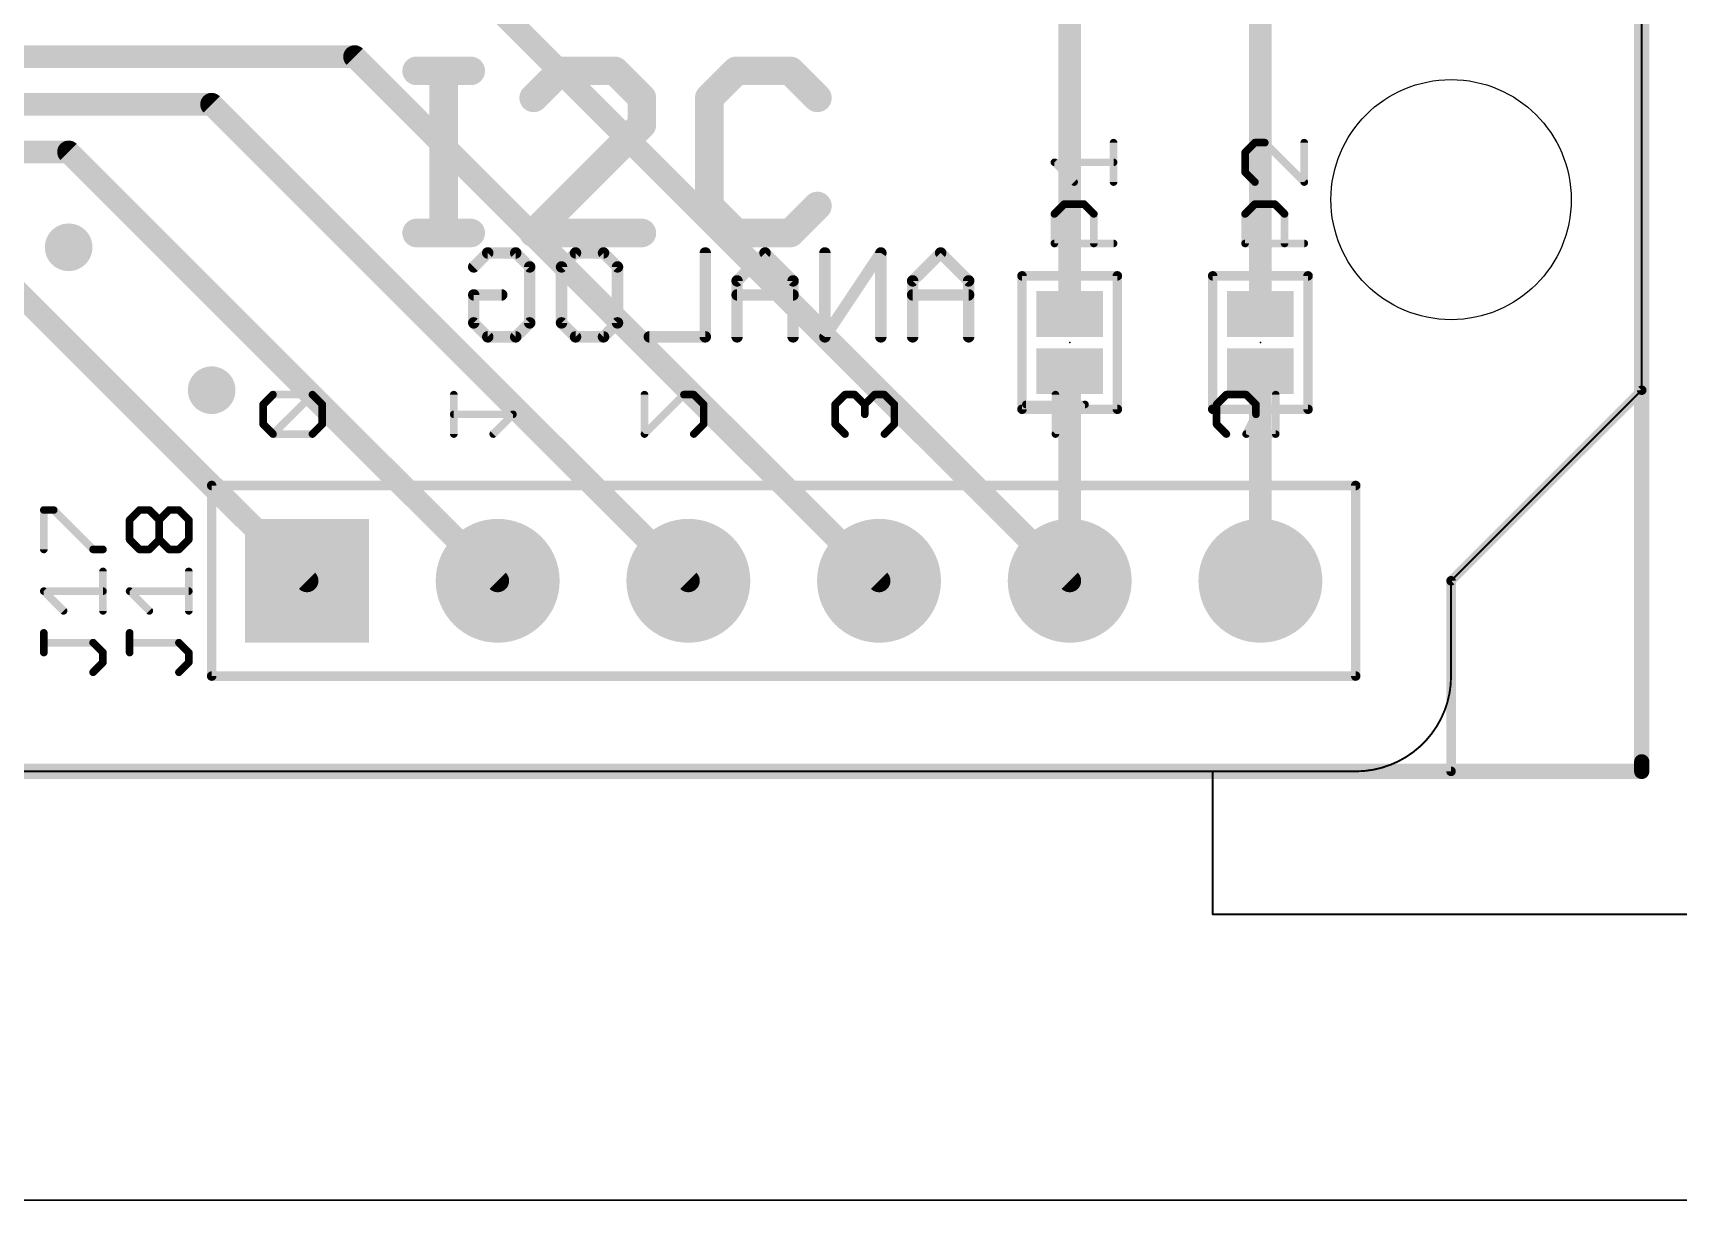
# Model space of a CAD drawing. Extents: x -0.23 to 5.5, y -0.23 to 4.66.
# Drawn here: x 1.856 to 2.719, y -0.226 to 0.388 of the extents above; entities that cross this region are included whole.
import ezdxf

# ---------------------------------------------------------------- set-up
doc = ezdxf.new("R2010")
doc.units = 0
for name, color, linetype in [('1', 14, 'CONTINUOUS'), ('16', 174, 'CONTINUOUS'), ('17', 94, 'CONTINUOUS'), ('18', 94, 'CONTINUOUS'), ('20', 214, 'CONTINUOUS'), ('21', 251, 'CONTINUOUS'), ('22', 134, 'CONTINUOUS'), ('23', 178, 'CONTINUOUS'), ('25', 251, 'CONTINUOUS'), ('50', 251, 'CONTINUOUS')]:
    doc.layers.add(name, color=color, linetype=linetype)

# ---------------------------------------------------------------- blocks, each defined once
blk = doc.blocks.new('RECT')
blk.add_solid([(-0.5, -0.5), (0.5, -0.5), (-0.5, 0.5), (0.5, 0.5)])
blk = doc.blocks.new('SQUAREP')
blk.add_solid([(-0.5, -0.5), (0.5, -0.5), (-0.5, 0.5), (0.5, 0.5)])
blk = doc.blocks.new('ROUNDP')
at = {"const_width": 0.5}
blk.add_lwpolyline([(0, -0.25, 1), (0, 0.25, 1), (0, -0.25)], format="xyb", dxfattribs=at)
blk = doc.blocks.new('ROUNDV')
at = {"const_width": 0.5}
blk.add_lwpolyline([(0, -0.25, 1), (0, 0.25, 1), (0, -0.25)], format="xyb", dxfattribs=at)

msp = doc.modelspace()

# ---------------------------------------------------------------- linework, layer by layer
at = {"layer": '1'}
for points, const_width in [([(2.7, 2.1), (2.7, 0.005)], 0.008), ([(2.4, 0.24), (2.4, 0.5)], 0.012), ([(2.5, 0.45), (2.5, 0.24)], 0.012), ([(2.4, 0.1), (2.4, 0.21)], 0.012), ([(2.5, 0.1), (2.5, 0.21)], 0.012), ([(2.7, 0.005), (2.7, 0)], 0.008), ([(2.7, 0), (0, 0)], 0.008)]:
    msp.add_lwpolyline(points, dxfattribs=dict(at, const_width=const_width))
for points, const_width in [([(2.397, 0.24, 1), (2.403, 0.24)], 0.006), ([(2.497, 0.24, 1), (2.503, 0.24)], 0.006), ([(2.403, 0.21, 1), (2.397, 0.21)], 0.006), ([(2.503, 0.21, 1), (2.497, 0.21)], 0.006), ([(2.397, 0.1, 1), (2.403, 0.1)], 0.006), ([(2.497, 0.1, 1), (2.503, 0.1)], 0.006), ([(2.702, 0.005, 1), (2.698, 0.005)], 0.004), ([(2.698, 0.005, 1), (2.702, 0.005)], 0.004), ([(2.698, 0, 1), (2.702, 0)], 0.004), ([(2.7, -0.002, 1), (2.7, 0.002)], 0.004)]:
    msp.add_lwpolyline(points, format="xyb", dxfattribs=dict(at, const_width=const_width))
at = {"layer": '16'}
for points, const_width in [([(2.7, 2.1), (2.7, 0.005)], 0.008), ([(2.1, 0.4), (2.4, 0.1)], 0.012), ([(0.665, 0.375), (2.025, 0.375)], 0.012), ([(2.025, 0.375), (2.3, 0.1)], 0.012), ([(0.655, 0.35), (1.95, 0.35)], 0.012), ([(1.95, 0.35), (2.2, 0.1)], 0.012), ([(0.645, 0.325), (1.875, 0.325)], 0.012), ([(1.875, 0.325), (2.1, 0.1)], 0.012), ([(1.8, 0.3), (2, 0.1)], 0.012), ([(2.7, 0.005), (2.7, 0)], 0.008), ([(2.7, 0), (0, 0)], 0.008)]:
    msp.add_lwpolyline(points, dxfattribs=dict(at, const_width=const_width))
for points, const_width in [([(2.027121, 0.377121, 1), (2.022879, 0.372879)], 0.006), ([(2.025, 0.372, 1), (2.025, 0.378)], 0.006), ([(1.952121, 0.352121, 1), (1.947879, 0.347879)], 0.006), ([(1.95, 0.347, 1), (1.95, 0.353)], 0.006), ([(1.877121, 0.327121, 1), (1.872879, 0.322879)], 0.006), ([(1.875, 0.322, 1), (1.875, 0.328)], 0.006), ([(1.997879, 0.097879, 1), (2.002121, 0.102121)], 0.006), ([(2.097879, 0.097879, 1), (2.102121, 0.102121)], 0.006), ([(2.197879, 0.097879, 1), (2.202121, 0.102121)], 0.006), ([(2.297879, 0.097879, 1), (2.302121, 0.102121)], 0.006), ([(2.397879, 0.097879, 1), (2.402121, 0.102121)], 0.006), ([(2.702, 0.005, 1), (2.698, 0.005)], 0.004), ([(2.698, 0.005, 1), (2.702, 0.005)], 0.004), ([(2.698, 0, 1), (2.702, 0)], 0.004), ([(2.7, -0.002, 1), (2.7, 0.002)], 0.004)]:
    msp.add_lwpolyline(points, format="xyb", dxfattribs=dict(at, const_width=const_width))
at = {"layer": '20', "const_width": 0.001}
for points in [[(2.7, 1.49), (2.7, 0.2)], [(2.7, 0.2), (2.6, 0.1)], [(2.6, 0.1), (2.6, 0.05)], [(0.05, 0), (2.55, 0)]]:
    msp.add_lwpolyline(points, dxfattribs=at)
at = {"layer": '20'}
for points, const_width in [([(2.69975, 0.2, 1), (2.70025, 0.2)], 0.0005), ([(2.700177, 0.199823, 1), (2.699823, 0.200177)], 0.0005), ([(2.60025, 0.1, 1), (2.59975, 0.1)], 0.0005), ([(2.599823, 0.100177, 1), (2.600177, 0.099823)], 0.0005), ([(2.55, 0, 0.414214), (2.6, 0.05)], 0.001), ([(2.55, 0, 0.414214), (2.6, 0.05)], 0.001), ([(2.60025, 0.05, 1), (2.59975, 0.05)], 0.0005), ([(2.60025, 0.05, 1), (2.59975, 0.05)], 0.0005), ([(2.59975, 0.05, 1), (2.60025, 0.05)], 0.0005), ([(2.55, 0.00025, 1), (2.55, -0.00025)], 0.0005), ([(2.55, 0.00025, 1), (2.55, -0.00025)], 0.0005), ([(2.55, -0.00025, 1), (2.55, 0.00025)], 0.0005)]:
    msp.add_lwpolyline(points, format="xyb", dxfattribs=dict(at, const_width=const_width))
msp.add_circle((2.6, 0.3), 0.063, dxfattribs=at)
at = {"layer": '21'}
for points, const_width in [([(2.7, 1.49), (2.7, 0.2)], 0.005), ([(2.0575, 0.367573), (2.085858, 0.367573)], 0.015), ([(2.071679, 0.2825), (2.071679, 0.367573)], 0.015), ([(2.133064, 0.367573), (2.118886, 0.353394)], 0.015), ([(2.161422, 0.367573), (2.133064, 0.367573)], 0.015), ([(2.175601, 0.353394), (2.161422, 0.367573)], 0.015), ([(2.225143, 0.367573), (2.210964, 0.353394)], 0.015), ([(2.253501, 0.367573), (2.225143, 0.367573)], 0.015), ([(2.267679, 0.353394), (2.253501, 0.367573)], 0.015), ([(2.175601, 0.339215), (2.175601, 0.353394)], 0.015), ([(2.210964, 0.353394), (2.210964, 0.296679)], 0.015), ([(2.118886, 0.2825), (2.175601, 0.339215)], 0.015), ([(2.210964, 0.296679), (2.225143, 0.2825)], 0.015), ([(2.253501, 0.2825), (2.267679, 0.296679)], 0.015), ([(2.0575, 0.2825), (2.085858, 0.2825)], 0.015), ([(2.175601, 0.2825), (2.118886, 0.2825)], 0.015), ([(2.225143, 0.2825), (2.253501, 0.2825)], 0.015), ([(2.375, 0.19), (2.375, 0.26)], 0.005), ([(2.375, 0.26), (2.425, 0.26)], 0.005), ([(2.425, 0.26), (2.425, 0.19)], 0.005), ([(2.475, 0.26), (2.525, 0.26)], 0.005), ([(2.475, 0.19), (2.475, 0.26)], 0.005), ([(2.525, 0.26), (2.525, 0.19)], 0.005), ([(2.7, 0.2), (2.6, 0.1)], 0.005), ([(2.425, 0.19), (2.375, 0.19)], 0.005), ([(2.525, 0.19), (2.475, 0.19)], 0.005), ([(1.95, 0.15), (2.55, 0.15)], 0.005), ([(1.95, 0.05), (1.95, 0.15)], 0.005), ([(2.55, 0.15), (2.55, 0.05)], 0.005), ([(1.861974, 0.116455), (1.861974, 0.137139)], 0.004), ([(1.861974, 0.137139), (1.867145, 0.137139)], 0.004), ([(1.867145, 0.137139), (1.887829, 0.116455)], 0.004), ([(1.906974, 0.131968), (1.912145, 0.137139)], 0.004), ([(1.912145, 0.137139), (1.917316, 0.137139)], 0.004), ([(1.917316, 0.137139), (1.922487, 0.131968)], 0.004), ([(1.922487, 0.131968), (1.927658, 0.137139)], 0.004), ([(1.927658, 0.137139), (1.932829, 0.137139)], 0.004), ([(1.932829, 0.137139), (1.938, 0.131968)], 0.004), ([(1.906974, 0.121626), (1.906974, 0.131968)], 0.004), ([(1.922487, 0.121626), (1.922487, 0.131968)], 0.004), ([(1.938, 0.131968), (1.938, 0.121626)], 0.004), ([(1.912145, 0.116455), (1.906974, 0.121626)], 0.004), ([(1.922487, 0.121626), (1.917316, 0.116455)], 0.004), ([(1.927658, 0.116455), (1.922487, 0.121626)], 0.004), ([(1.938, 0.121626), (1.932829, 0.116455)], 0.004), ([(1.887829, 0.116455), (1.893, 0.116455)], 0.004), ([(1.917316, 0.116455), (1.912145, 0.116455)], 0.004), ([(1.932829, 0.116455), (1.927658, 0.116455)], 0.004), ([(1.893, 0.084227), (1.893, 0.104912)], 0.004), ([(1.938, 0.084227), (1.938, 0.104912)], 0.004), ([(1.872316, 0.084227), (1.861974, 0.09457)], 0.004), ([(1.861974, 0.09457), (1.893, 0.09457)], 0.004), ([(1.917316, 0.084227), (1.906974, 0.09457)], 0.004), ([(1.906974, 0.09457), (1.938, 0.09457)], 0.004), ([(2.6, 0.1), (2.6, 0)], 0.005), ([(1.861974, 0.062342), (1.861974, 0.072684)], 0.004), ([(1.887829, 0.067513), (1.861974, 0.067513)], 0.004), ([(1.893, 0.062342), (1.887829, 0.067513)], 0.004), ([(1.906974, 0.062342), (1.906974, 0.072684)], 0.004), ([(1.932829, 0.067513), (1.906974, 0.067513)], 0.004), ([(1.938, 0.062342), (1.932829, 0.067513)], 0.004), ([(1.893, 0.057171), (1.893, 0.062342)], 0.004), ([(1.938, 0.057171), (1.938, 0.062342)], 0.004), ([(1.887829, 0.052), (1.893, 0.057171)], 0.004), ([(1.932829, 0.052), (1.938, 0.057171)], 0.004), ([(2.55, 0.05), (1.95, 0.05)], 0.005), ([(2.6, 0), (0, 0)], 0.005)]:
    msp.add_lwpolyline(points, dxfattribs=dict(at, const_width=const_width))
for points, const_width in [([(2.0575, 0.371323, 1), (2.0575, 0.363823)], 0.0075), ([(2.075429, 0.367573, 1), (2.067929, 0.367573)], 0.0075), ([(2.085858, 0.363823, 1), (2.085858, 0.371323)], 0.0075), ([(2.133064, 0.371323, 1), (2.133064, 0.363823)], 0.0075), ([(2.135716, 0.364921, 1), (2.130413, 0.370224)], 0.0075), ([(2.164074, 0.370224, 1), (2.15877, 0.364921)], 0.0075), ([(2.161422, 0.363823, 1), (2.161422, 0.371323)], 0.0075), ([(2.225143, 0.371323, 1), (2.225143, 0.363823)], 0.0075), ([(2.227795, 0.364921, 1), (2.222491, 0.370224)], 0.0075), ([(2.256152, 0.370224, 1), (2.250849, 0.364921)], 0.0075), ([(2.253501, 0.363823, 1), (2.253501, 0.371323)], 0.0075), ([(2.116234, 0.356045, 1), (2.121537, 0.350742)], 0.0075), ([(2.179351, 0.353394, 1), (2.171851, 0.353394)], 0.0075), ([(2.172949, 0.350742, 1), (2.178252, 0.356045)], 0.0075), ([(2.214714, 0.353394, 1), (2.207214, 0.353394)], 0.0075), ([(2.208313, 0.356045, 1), (2.213616, 0.350742)], 0.0075), ([(2.265028, 0.350742, 1), (2.270331, 0.356045)], 0.0075), ([(2.178252, 0.336563, 1), (2.172949, 0.341867)], 0.0075), ([(2.171851, 0.339215, 1), (2.179351, 0.339215)], 0.0075), ([(2.213616, 0.29933, 1), (2.208313, 0.294027)], 0.0075), ([(2.270331, 0.294027, 1), (2.265028, 0.29933)], 0.0075), ([(2.207214, 0.296679, 1), (2.214714, 0.296679)], 0.0075), ([(2.0575, 0.28625, 1), (2.0575, 0.27875)], 0.0075), ([(2.067929, 0.2825, 1), (2.075429, 0.2825)], 0.0075), ([(2.085858, 0.27875, 1), (2.085858, 0.28625)], 0.0075), ([(2.116234, 0.285152, 1), (2.121537, 0.279848)], 0.0075), ([(2.118886, 0.28625, 1), (2.118886, 0.27875)], 0.0075), ([(2.175601, 0.27875, 1), (2.175601, 0.28625)], 0.0075), ([(2.225143, 0.28625, 1), (2.225143, 0.27875)], 0.0075), ([(2.222491, 0.279848, 1), (2.227795, 0.285152)], 0.0075), ([(2.250849, 0.285152, 1), (2.256152, 0.279848)], 0.0075), ([(2.253501, 0.27875, 1), (2.253501, 0.28625)], 0.0075), ([(2.37625, 0.26, 1), (2.37375, 0.26)], 0.0025), ([(2.375, 0.26125, 1), (2.375, 0.25875)], 0.0025), ([(2.42625, 0.26, 1), (2.42375, 0.26)], 0.0025), ([(2.425, 0.25875, 1), (2.425, 0.26125)], 0.0025), ([(2.475, 0.26125, 1), (2.475, 0.25875)], 0.0025), ([(2.47625, 0.26, 1), (2.47375, 0.26)], 0.0025), ([(2.52625, 0.26, 1), (2.52375, 0.26)], 0.0025), ([(2.525, 0.25875, 1), (2.525, 0.26125)], 0.0025), ([(2.69875, 0.2, 1), (2.70125, 0.2)], 0.0025), ([(2.700884, 0.199116, 1), (2.699116, 0.200884)], 0.0025), ([(2.375, 0.19125, 1), (2.375, 0.18875)], 0.0025), ([(2.37375, 0.19, 1), (2.37625, 0.19)], 0.0025), ([(2.42375, 0.19, 1), (2.42625, 0.19)], 0.0025), ([(2.425, 0.18875, 1), (2.425, 0.19125)], 0.0025), ([(2.475, 0.19125, 1), (2.475, 0.18875)], 0.0025), ([(2.47375, 0.19, 1), (2.47625, 0.19)], 0.0025), ([(2.52375, 0.19, 1), (2.52625, 0.19)], 0.0025), ([(2.525, 0.18875, 1), (2.525, 0.19125)], 0.0025), ([(1.95, 0.15125, 1), (1.95, 0.14875)], 0.0025), ([(1.95125, 0.15, 1), (1.94875, 0.15)], 0.0025), ([(2.55125, 0.15, 1), (2.54875, 0.15)], 0.0025), ([(2.55, 0.14875, 1), (2.55, 0.15125)], 0.0025), ([(1.862974, 0.137139, 1), (1.860974, 0.137139)], 0.002), ([(1.861974, 0.138139, 1), (1.861974, 0.136139)], 0.002), ([(1.867852, 0.137846, 1), (1.866438, 0.136432)], 0.002), ([(1.867145, 0.136139, 1), (1.867145, 0.138139)], 0.002), ([(1.912145, 0.138139, 1), (1.912145, 0.136139)], 0.002), ([(1.912852, 0.136432, 1), (1.911438, 0.137846)], 0.002), ([(1.918023, 0.137846, 1), (1.916609, 0.136432)], 0.002), ([(1.917316, 0.136139, 1), (1.917316, 0.138139)], 0.002), ([(1.927658, 0.138139, 1), (1.927658, 0.136139)], 0.002), ([(1.928365, 0.136432, 1), (1.926951, 0.137846)], 0.002), ([(1.933536, 0.137846, 1), (1.932122, 0.136432)], 0.002), ([(1.932829, 0.136139, 1), (1.932829, 0.138139)], 0.002), ([(1.906266, 0.132675, 1), (1.907681, 0.131261)], 0.002), ([(1.907974, 0.131968, 1), (1.905974, 0.131968)], 0.002), ([(1.923487, 0.131968, 1), (1.921487, 0.131968)], 0.002), ([(1.92178, 0.132675, 1), (1.923194, 0.131261)], 0.002), ([(1.92178, 0.131261, 1), (1.923194, 0.132675)], 0.002), ([(1.939, 0.131968, 1), (1.937, 0.131968)], 0.002), ([(1.937293, 0.131261, 1), (1.938707, 0.132675)], 0.002), ([(1.907681, 0.122333, 1), (1.906266, 0.120919)], 0.002), ([(1.905974, 0.121626, 1), (1.907974, 0.121626)], 0.002), ([(1.923194, 0.122333, 1), (1.92178, 0.120919)], 0.002), ([(1.921487, 0.121626, 1), (1.923487, 0.121626)], 0.002), ([(1.923194, 0.120919, 1), (1.92178, 0.122333)], 0.002), ([(1.937, 0.121626, 1), (1.939, 0.121626)], 0.002), ([(1.938707, 0.120919, 1), (1.937293, 0.122333)], 0.002), ([(1.860974, 0.116455, 1), (1.862974, 0.116455)], 0.002), ([(1.887829, 0.117455, 1), (1.887829, 0.115455)], 0.002), ([(1.887122, 0.115748, 1), (1.888536, 0.117162)], 0.002), ([(1.893, 0.115455, 1), (1.893, 0.117455)], 0.002), ([(1.912145, 0.117455, 1), (1.912145, 0.115455)], 0.002), ([(1.911438, 0.115748, 1), (1.912852, 0.117162)], 0.002), ([(1.916609, 0.117162, 1), (1.918023, 0.115748)], 0.002), ([(1.917316, 0.115455, 1), (1.917316, 0.117455)], 0.002), ([(1.927658, 0.117455, 1), (1.927658, 0.115455)], 0.002), ([(1.926951, 0.115748, 1), (1.928365, 0.117162)], 0.002), ([(1.932122, 0.117162, 1), (1.933536, 0.115748)], 0.002), ([(1.932829, 0.115455, 1), (1.932829, 0.117455)], 0.002), ([(1.894, 0.104912, 1), (1.892, 0.104912)], 0.002), ([(1.939, 0.104912, 1), (1.937, 0.104912)], 0.002), ([(1.862681, 0.095277, 1), (1.861266, 0.093863)], 0.002), ([(1.861974, 0.09557, 1), (1.861974, 0.09357)], 0.002), ([(1.893, 0.09357, 1), (1.893, 0.09557)], 0.002), ([(1.907681, 0.095277, 1), (1.906266, 0.093863)], 0.002), ([(1.906974, 0.09557, 1), (1.906974, 0.09357)], 0.002), ([(1.938, 0.09357, 1), (1.938, 0.09557)], 0.002), ([(2.60125, 0.1, 1), (2.59875, 0.1)], 0.0025), ([(2.599116, 0.100884, 1), (2.600884, 0.099116)], 0.0025), ([(1.871609, 0.08352, 1), (1.873023, 0.084935)], 0.002), ([(1.892, 0.084227, 1), (1.894, 0.084227)], 0.002), ([(1.916609, 0.08352, 1), (1.918023, 0.084935)], 0.002), ([(1.937, 0.084227, 1), (1.939, 0.084227)], 0.002), ([(1.862974, 0.072684, 1), (1.860974, 0.072684)], 0.002), ([(1.861974, 0.068513, 1), (1.861974, 0.066513)], 0.002), ([(1.888536, 0.06822, 1), (1.887122, 0.066806)], 0.002), ([(1.887829, 0.066513, 1), (1.887829, 0.068513)], 0.002), ([(1.907974, 0.072684, 1), (1.905974, 0.072684)], 0.002), ([(1.906974, 0.068513, 1), (1.906974, 0.066513)], 0.002), ([(1.933536, 0.06822, 1), (1.932122, 0.066806)], 0.002), ([(1.932829, 0.066513, 1), (1.932829, 0.068513)], 0.002), ([(1.860974, 0.062342, 1), (1.862974, 0.062342)], 0.002), ([(1.894, 0.062342, 1), (1.892, 0.062342)], 0.002), ([(1.892293, 0.061635, 1), (1.893707, 0.063049)], 0.002), ([(1.905974, 0.062342, 1), (1.907974, 0.062342)], 0.002), ([(1.939, 0.062342, 1), (1.937, 0.062342)], 0.002), ([(1.937293, 0.061635, 1), (1.938707, 0.063049)], 0.002), ([(1.887122, 0.052707, 1), (1.888536, 0.051293)], 0.002), ([(1.892, 0.057171, 1), (1.894, 0.057171)], 0.002), ([(1.893707, 0.056464, 1), (1.892293, 0.057878)], 0.002), ([(1.932122, 0.052707, 1), (1.933536, 0.051293)], 0.002), ([(1.937, 0.057171, 1), (1.939, 0.057171)], 0.002), ([(1.938707, 0.056464, 1), (1.937293, 0.057878)], 0.002), ([(1.95, 0.05125, 1), (1.95, 0.04875)], 0.0025), ([(2.55, 0.04875, 1), (2.55, 0.05125)], 0.0025), ([(1.94875, 0.05, 1), (1.95125, 0.05)], 0.0025), ([(2.54875, 0.05, 1), (2.55125, 0.05)], 0.0025), ([(2.59875, 0, 1), (2.60125, 0)], 0.0025), ([(2.6, -0.00125, 1), (2.6, 0.00125)], 0.0025)]:
    msp.add_lwpolyline(points, format="xyb", dxfattribs=dict(at, const_width=const_width))
at = {"layer": '22'}
for points, const_width in [([(2.087445, 0.264698), (2.094785, 0.272038)], 0.006), ([(2.094785, 0.272038), (2.109464, 0.272038)], 0.006), ([(2.109464, 0.272038), (2.116804, 0.264698)], 0.006), ([(2.116804, 0.264698), (2.116804, 0.23534)], 0.006), ([(2.133485, 0.264698), (2.140824, 0.272038)], 0.006), ([(2.133485, 0.23534), (2.133485, 0.264698)], 0.006), ([(2.140824, 0.272038), (2.155503, 0.272038)], 0.006), ([(2.155503, 0.272038), (2.162843, 0.264698)], 0.006), ([(2.162843, 0.264698), (2.162843, 0.23534)], 0.006), ([(2.208882, 0.272038), (2.208882, 0.228)], 0.006), ([(2.240242, 0.272038), (2.225563, 0.257358)], 0.006), ([(2.254922, 0.257358), (2.240242, 0.272038)], 0.006), ([(2.300961, 0.272038), (2.271602, 0.228)], 0.006), ([(2.271602, 0.228), (2.271602, 0.272038)], 0.006), ([(2.300961, 0.228), (2.300961, 0.272038)], 0.006), ([(2.332321, 0.272038), (2.317642, 0.257358)], 0.006), ([(2.347, 0.257358), (2.332321, 0.272038)], 0.006), ([(2.225563, 0.257358), (2.225563, 0.228)], 0.006), ([(2.254922, 0.228), (2.254922, 0.257358)], 0.006), ([(2.317642, 0.257358), (2.317642, 0.228)], 0.006), ([(2.347, 0.228), (2.347, 0.257358)], 0.006), ([(2.087445, 0.23534), (2.087445, 0.250019)], 0.006), ([(2.087445, 0.250019), (2.102125, 0.250019)], 0.006), ([(2.254922, 0.250019), (2.225563, 0.250019)], 0.006), ([(2.347, 0.250019), (2.317642, 0.250019)], 0.006), ([(2.094785, 0.228), (2.087445, 0.23534)], 0.006), ([(2.116804, 0.23534), (2.109464, 0.228)], 0.006), ([(2.140824, 0.228), (2.133485, 0.23534)], 0.006), ([(2.162843, 0.23534), (2.155503, 0.228)], 0.006), ([(2.109464, 0.228), (2.094785, 0.228)], 0.006), ([(2.155503, 0.228), (2.140824, 0.228)], 0.006), ([(2.208882, 0.228), (2.179524, 0.228)], 0.006), ([(1.982171, 0.197684), (1.977, 0.192513)], 0.004), ([(2.002855, 0.197684), (1.982171, 0.197684)], 0.004), ([(1.982171, 0.177), (2.002855, 0.197684)], 0.004), ([(2.008026, 0.192513), (2.002855, 0.197684)], 0.004), ([(2.077, 0.177), (2.077, 0.197684)], 0.004), ([(2.177, 0.197684), (2.177, 0.177)], 0.004), ([(2.177, 0.177), (2.197684, 0.197684)], 0.004), ([(2.197684, 0.197684), (2.202855, 0.197684)], 0.004), ([(2.202855, 0.197684), (2.208026, 0.192513)], 0.004), ([(2.282171, 0.197684), (2.277, 0.192513)], 0.004), ([(2.287342, 0.197684), (2.282171, 0.197684)], 0.004), ([(2.292513, 0.192513), (2.287342, 0.197684)], 0.004), ([(2.297684, 0.197684), (2.292513, 0.192513)], 0.004), ([(2.302855, 0.197684), (2.297684, 0.197684)], 0.004), ([(2.308026, 0.192513), (2.302855, 0.197684)], 0.004), ([(2.392513, 0.177), (2.392513, 0.197684)], 0.004), ([(2.482171, 0.197684), (2.477, 0.192513)], 0.004), ([(2.492513, 0.197684), (2.482171, 0.197684)], 0.004), ([(2.497684, 0.192513), (2.492513, 0.197684)], 0.004), ([(2.508026, 0.197684), (2.508026, 0.177)], 0.004), ([(1.977, 0.192513), (1.977, 0.182171)], 0.004), ([(2.008026, 0.182171), (2.008026, 0.192513)], 0.004), ([(2.208026, 0.192513), (2.208026, 0.182171)], 0.004), ([(2.277, 0.192513), (2.277, 0.182171)], 0.004), ([(2.292513, 0.192513), (2.292513, 0.187342)], 0.004), ([(2.308026, 0.182171), (2.308026, 0.192513)], 0.004), ([(2.377, 0.192513), (2.408026, 0.192513)], 0.004), ([(2.408026, 0.192513), (2.392513, 0.177)], 0.004), ([(2.477, 0.192513), (2.477, 0.182171)], 0.004), ([(2.497684, 0.187342), (2.497684, 0.192513)], 0.004), ([(1.977, 0.182171), (1.982171, 0.177)], 0.004), ([(2.002855, 0.177), (2.008026, 0.182171)], 0.004), ([(2.108026, 0.187342), (2.077, 0.187342)], 0.004), ([(2.097684, 0.177), (2.108026, 0.187342)], 0.004), ([(2.208026, 0.182171), (2.202855, 0.177)], 0.004), ([(2.277, 0.182171), (2.282171, 0.177)], 0.004), ([(2.302855, 0.177), (2.308026, 0.182171)], 0.004), ([(2.477, 0.182171), (2.482171, 0.177)], 0.004), ([(2.492513, 0.177), (2.497684, 0.187342)], 0.004), ([(1.982171, 0.177), (2.002855, 0.177)], 0.004), ([(2.508026, 0.177), (2.492513, 0.177)], 0.004)]:
    msp.add_lwpolyline(points, dxfattribs=dict(at, const_width=const_width))
for points, const_width in [([(2.094785, 0.273538, 1), (2.094785, 0.270538)], 0.003), ([(2.095846, 0.270977, 1), (2.093724, 0.273098)], 0.003), ([(2.110525, 0.273098, 1), (2.108404, 0.270977)], 0.003), ([(2.109464, 0.270538, 1), (2.109464, 0.273538)], 0.003), ([(2.118304, 0.264698, 1), (2.115304, 0.264698)], 0.003), ([(2.134985, 0.264698, 1), (2.131985, 0.264698)], 0.003), ([(2.140824, 0.273538, 1), (2.140824, 0.270538)], 0.003), ([(2.141885, 0.270977, 1), (2.139764, 0.273098)], 0.003), ([(2.156564, 0.273098, 1), (2.154443, 0.270977)], 0.003), ([(2.155503, 0.270538, 1), (2.155503, 0.273538)], 0.003), ([(2.164343, 0.264698, 1), (2.161343, 0.264698)], 0.003), ([(2.210382, 0.272038, 1), (2.207382, 0.272038)], 0.003), ([(2.241303, 0.273098, 1), (2.239182, 0.270977)], 0.003), ([(2.241303, 0.270977, 1), (2.239182, 0.273098)], 0.003), ([(2.273102, 0.272038, 1), (2.270102, 0.272038)], 0.003), ([(2.302461, 0.272038, 1), (2.299461, 0.272038)], 0.003), ([(2.302209, 0.271205, 1), (2.299713, 0.27287)], 0.003), ([(2.333382, 0.273098, 1), (2.33126, 0.270977)], 0.003), ([(2.333382, 0.270977, 1), (2.33126, 0.273098)], 0.003), ([(2.086385, 0.265759, 1), (2.088506, 0.263637)], 0.003), ([(2.115743, 0.263637, 1), (2.117864, 0.265759)], 0.003), ([(2.132424, 0.265759, 1), (2.134545, 0.263637)], 0.003), ([(2.161782, 0.263637, 1), (2.163904, 0.265759)], 0.003), ([(2.227063, 0.257358, 1), (2.224063, 0.257358)], 0.003), ([(2.224502, 0.258419, 1), (2.226624, 0.256298)], 0.003), ([(2.256422, 0.257358, 1), (2.253422, 0.257358)], 0.003), ([(2.253861, 0.256298, 1), (2.255982, 0.258419)], 0.003), ([(2.319142, 0.257358, 1), (2.316142, 0.257358)], 0.003), ([(2.316581, 0.258419, 1), (2.318702, 0.256298)], 0.003), ([(2.3485, 0.257358, 1), (2.3455, 0.257358)], 0.003), ([(2.345939, 0.256298, 1), (2.348061, 0.258419)], 0.003), ([(2.088945, 0.250019, 1), (2.085945, 0.250019)], 0.003), ([(2.087445, 0.251519, 1), (2.087445, 0.248519)], 0.003), ([(2.102125, 0.248519, 1), (2.102125, 0.251519)], 0.003), ([(2.225563, 0.251519, 1), (2.225563, 0.248519)], 0.003), ([(2.254922, 0.248519, 1), (2.254922, 0.251519)], 0.003), ([(2.317642, 0.251519, 1), (2.317642, 0.248519)], 0.003), ([(2.347, 0.248519, 1), (2.347, 0.251519)], 0.003), ([(2.085945, 0.23534, 1), (2.088945, 0.23534)], 0.003), ([(2.088506, 0.2364, 1), (2.086385, 0.234279)], 0.003), ([(2.115304, 0.23534, 1), (2.118304, 0.23534)], 0.003), ([(2.117864, 0.234279, 1), (2.115743, 0.2364)], 0.003), ([(2.134545, 0.2364, 1), (2.132424, 0.234279)], 0.003), ([(2.131985, 0.23534, 1), (2.134985, 0.23534)], 0.003), ([(2.161343, 0.23534, 1), (2.164343, 0.23534)], 0.003), ([(2.163904, 0.234279, 1), (2.161782, 0.2364)], 0.003), ([(2.094785, 0.2295, 1), (2.094785, 0.2265)], 0.003), ([(2.093724, 0.226939, 1), (2.095846, 0.229061)], 0.003), ([(2.108404, 0.229061, 1), (2.110525, 0.226939)], 0.003), ([(2.109464, 0.2265, 1), (2.109464, 0.2295)], 0.003), ([(2.140824, 0.2295, 1), (2.140824, 0.2265)], 0.003), ([(2.139764, 0.226939, 1), (2.141885, 0.229061)], 0.003), ([(2.154443, 0.229061, 1), (2.156564, 0.226939)], 0.003), ([(2.155503, 0.2265, 1), (2.155503, 0.2295)], 0.003), ([(2.179524, 0.2295, 1), (2.179524, 0.2265)], 0.003), ([(2.207382, 0.228, 1), (2.210382, 0.228)], 0.003), ([(2.208882, 0.2265, 1), (2.208882, 0.2295)], 0.003), ([(2.224063, 0.228, 1), (2.227063, 0.228)], 0.003), ([(2.253422, 0.228, 1), (2.256422, 0.228)], 0.003), ([(2.270354, 0.228832, 1), (2.27285, 0.227168)], 0.003), ([(2.270102, 0.228, 1), (2.273102, 0.228)], 0.003), ([(2.299461, 0.228, 1), (2.302461, 0.228)], 0.003), ([(2.316142, 0.228, 1), (2.319142, 0.228)], 0.003), ([(2.3455, 0.228, 1), (2.3485, 0.228)], 0.003), ([(1.982171, 0.198684, 1), (1.982171, 0.196684)], 0.002), ([(1.982878, 0.196977, 1), (1.981464, 0.198391)], 0.002), ([(2.003562, 0.198391, 1), (2.002148, 0.196977)], 0.002), ([(2.003562, 0.196977, 1), (2.002148, 0.198391)], 0.002), ([(2.002855, 0.196684, 1), (2.002855, 0.198684)], 0.002), ([(2.078, 0.197684, 1), (2.076, 0.197684)], 0.002), ([(2.178, 0.197684, 1), (2.176, 0.197684)], 0.002), ([(2.197684, 0.198684, 1), (2.197684, 0.196684)], 0.002), ([(2.198391, 0.196977, 1), (2.196977, 0.198391)], 0.002), ([(2.203562, 0.198391, 1), (2.202148, 0.196977)], 0.002), ([(2.202855, 0.196684, 1), (2.202855, 0.198684)], 0.002), ([(2.282171, 0.198684, 1), (2.282171, 0.196684)], 0.002), ([(2.282878, 0.196977, 1), (2.281464, 0.198391)], 0.002), ([(2.288049, 0.198391, 1), (2.286635, 0.196977)], 0.002), ([(2.287342, 0.196684, 1), (2.287342, 0.198684)], 0.002), ([(2.297684, 0.198684, 1), (2.297684, 0.196684)], 0.002), ([(2.298391, 0.196977, 1), (2.296977, 0.198391)], 0.002), ([(2.303562, 0.198391, 1), (2.302148, 0.196977)], 0.002), ([(2.302855, 0.196684, 1), (2.302855, 0.198684)], 0.002), ([(2.393513, 0.197684, 1), (2.391513, 0.197684)], 0.002), ([(2.482171, 0.198684, 1), (2.482171, 0.196684)], 0.002), ([(2.482878, 0.196977, 1), (2.481464, 0.198391)], 0.002), ([(2.49322, 0.198391, 1), (2.491806, 0.196977)], 0.002), ([(2.492513, 0.196684, 1), (2.492513, 0.198684)], 0.002), ([(2.509026, 0.197684, 1), (2.507026, 0.197684)], 0.002), ([(1.978, 0.192513, 1), (1.976, 0.192513)], 0.002), ([(1.976293, 0.19322, 1), (1.977707, 0.191806)], 0.002), ([(2.009026, 0.192513, 1), (2.007026, 0.192513)], 0.002), ([(2.007319, 0.191806, 1), (2.008734, 0.19322)], 0.002), ([(2.209026, 0.192513, 1), (2.207026, 0.192513)], 0.002), ([(2.207319, 0.191806, 1), (2.208734, 0.19322)], 0.002), ([(2.278, 0.192513, 1), (2.276, 0.192513)], 0.002), ([(2.276293, 0.19322, 1), (2.277707, 0.191806)], 0.002), ([(2.293513, 0.192513, 1), (2.291513, 0.192513)], 0.002), ([(2.291806, 0.19322, 1), (2.29322, 0.191806)], 0.002), ([(2.291806, 0.191806, 1), (2.29322, 0.19322)], 0.002), ([(2.309026, 0.192513, 1), (2.307026, 0.192513)], 0.002), ([(2.307319, 0.191806, 1), (2.308734, 0.19322)], 0.002), ([(2.377, 0.193513, 1), (2.377, 0.191513)], 0.002), ([(2.408734, 0.191806, 1), (2.407319, 0.19322)], 0.002), ([(2.408026, 0.191513, 1), (2.408026, 0.193513)], 0.002), ([(2.478, 0.192513, 1), (2.476, 0.192513)], 0.002), ([(2.476293, 0.19322, 1), (2.477707, 0.191806)], 0.002), ([(2.498684, 0.192513, 1), (2.496684, 0.192513)], 0.002), ([(2.496977, 0.191806, 1), (2.498391, 0.19322)], 0.002), ([(1.977707, 0.182878, 1), (1.976293, 0.181464)], 0.002), ([(1.976, 0.182171, 1), (1.978, 0.182171)], 0.002), ([(2.007026, 0.182171, 1), (2.009026, 0.182171)], 0.002), ([(2.008734, 0.181464, 1), (2.007319, 0.182878)], 0.002), ([(2.077, 0.188342, 1), (2.077, 0.186342)], 0.002), ([(2.108734, 0.186635, 1), (2.107319, 0.188049)], 0.002), ([(2.108026, 0.186342, 1), (2.108026, 0.188342)], 0.002), ([(2.207026, 0.182171, 1), (2.209026, 0.182171)], 0.002), ([(2.208734, 0.181464, 1), (2.207319, 0.182878)], 0.002), ([(2.277707, 0.182878, 1), (2.276293, 0.181464)], 0.002), ([(2.276, 0.182171, 1), (2.278, 0.182171)], 0.002), ([(2.291513, 0.187342, 1), (2.293513, 0.187342)], 0.002), ([(2.307026, 0.182171, 1), (2.309026, 0.182171)], 0.002), ([(2.308734, 0.181464, 1), (2.307319, 0.182878)], 0.002), ([(2.477707, 0.182878, 1), (2.476293, 0.181464)], 0.002), ([(2.476, 0.182171, 1), (2.478, 0.182171)], 0.002), ([(2.496684, 0.187342, 1), (2.498684, 0.187342)], 0.002), ([(2.498579, 0.186895, 1), (2.49679, 0.187789)], 0.002), ([(1.982171, 0.178, 1), (1.982171, 0.176)], 0.002), ([(1.981464, 0.177707, 1), (1.982878, 0.176293)], 0.002), ([(1.981464, 0.176293, 1), (1.982878, 0.177707)], 0.002), ([(2.002148, 0.177707, 1), (2.003562, 0.176293)], 0.002), ([(2.002855, 0.176, 1), (2.002855, 0.178)], 0.002), ([(2.076, 0.177, 1), (2.078, 0.177)], 0.002), ([(2.096977, 0.177707, 1), (2.098391, 0.176293)], 0.002), ([(2.176293, 0.177707, 1), (2.177707, 0.176293)], 0.002), ([(2.176, 0.177, 1), (2.178, 0.177)], 0.002), ([(2.202148, 0.177707, 1), (2.203562, 0.176293)], 0.002), ([(2.281464, 0.176293, 1), (2.282878, 0.177707)], 0.002), ([(2.302148, 0.177707, 1), (2.303562, 0.176293)], 0.002), ([(2.391806, 0.177707, 1), (2.39322, 0.176293)], 0.002), ([(2.391513, 0.177, 1), (2.393513, 0.177)], 0.002), ([(2.481464, 0.176293, 1), (2.482878, 0.177707)], 0.002), ([(2.492513, 0.178, 1), (2.492513, 0.176)], 0.002), ([(2.491619, 0.177447, 1), (2.493408, 0.176553)], 0.002), ([(2.507026, 0.177, 1), (2.509026, 0.177)], 0.002), ([(2.508026, 0.176, 1), (2.508026, 0.178)], 0.002)]:
    msp.add_lwpolyline(points, format="xyb", dxfattribs=dict(at, const_width=const_width))
at = {"layer": '23'}
for p in [(2.4, 0.225), (2.5, 0.225)]:
    msp.add_point(p, dxfattribs=at)
at = {"layer": '25', "const_width": 0.004}
for points in [[(2.423, 0.309227), (2.423, 0.329912)], [(2.497145, 0.329912), (2.491974, 0.324741)], [(2.502316, 0.329912), (2.497145, 0.329912)], [(2.523, 0.309227), (2.502316, 0.329912)], [(2.523, 0.329912), (2.523, 0.309227)], [(2.402316, 0.309227), (2.391974, 0.31957)], [(2.391974, 0.31957), (2.423, 0.31957)], [(2.491974, 0.324741), (2.491974, 0.314398)], [(2.491974, 0.314398), (2.497145, 0.309227)], [(2.391974, 0.292513), (2.397145, 0.297684)], [(2.391974, 0.277), (2.391974, 0.292513)], [(2.397145, 0.297684), (2.407487, 0.297684)], [(2.407487, 0.297684), (2.412658, 0.292513)], [(2.412658, 0.292513), (2.412658, 0.277)], [(2.491974, 0.292513), (2.497145, 0.297684)], [(2.491974, 0.277), (2.491974, 0.292513)], [(2.497145, 0.297684), (2.507487, 0.297684)], [(2.507487, 0.297684), (2.512658, 0.292513)], [(2.512658, 0.292513), (2.512658, 0.277)], [(2.423, 0.277), (2.391974, 0.277)], [(2.523, 0.277), (2.491974, 0.277)]]:
    msp.add_lwpolyline(points, dxfattribs=at)
at = {"layer": '25', "const_width": 0.002}
for points in [[(2.424, 0.329912, 1), (2.422, 0.329912)], [(2.497145, 0.330912, 1), (2.497145, 0.328912)], [(2.497852, 0.329205, 1), (2.496438, 0.330619)], [(2.503023, 0.330619, 1), (2.501609, 0.329205)], [(2.502316, 0.328912, 1), (2.502316, 0.330912)], [(2.524, 0.329912, 1), (2.522, 0.329912)], [(2.392681, 0.320277, 1), (2.391266, 0.318863)], [(2.391974, 0.32057, 1), (2.391974, 0.31857)], [(2.423, 0.31857, 1), (2.423, 0.32057)], [(2.491266, 0.325448, 1), (2.492681, 0.324034)], [(2.492974, 0.324741, 1), (2.490974, 0.324741)], [(2.401609, 0.30852, 1), (2.403023, 0.309935)], [(2.492681, 0.315106, 1), (2.491266, 0.313691)], [(2.490974, 0.314398, 1), (2.492974, 0.314398)], [(2.496438, 0.30852, 1), (2.497852, 0.309935)], [(2.522293, 0.30852, 1), (2.523707, 0.309935)], [(2.422, 0.309227, 1), (2.424, 0.309227)], [(2.522, 0.309227, 1), (2.524, 0.309227)], [(2.391266, 0.29322, 1), (2.392681, 0.291806)], [(2.392974, 0.292513, 1), (2.390974, 0.292513)], [(2.397145, 0.298684, 1), (2.397145, 0.296684)], [(2.397852, 0.296977, 1), (2.396438, 0.298391)], [(2.408194, 0.298391, 1), (2.40678, 0.296977)], [(2.407487, 0.296684, 1), (2.407487, 0.298684)], [(2.413658, 0.292513, 1), (2.411658, 0.292513)], [(2.411951, 0.291806, 1), (2.413365, 0.29322)], [(2.491266, 0.29322, 1), (2.492681, 0.291806)], [(2.492974, 0.292513, 1), (2.490974, 0.292513)], [(2.497145, 0.298684, 1), (2.497145, 0.296684)], [(2.497852, 0.296977, 1), (2.496438, 0.298391)], [(2.508194, 0.298391, 1), (2.50678, 0.296977)], [(2.507487, 0.296684, 1), (2.507487, 0.298684)], [(2.513658, 0.292513, 1), (2.511658, 0.292513)], [(2.511951, 0.291806, 1), (2.513365, 0.29322)], [(2.391974, 0.278, 1), (2.391974, 0.276)], [(2.390974, 0.277, 1), (2.392974, 0.277)], [(2.411658, 0.277, 1), (2.413658, 0.277)], [(2.423, 0.276, 1), (2.423, 0.278)], [(2.491974, 0.278, 1), (2.491974, 0.276)], [(2.490974, 0.277, 1), (2.492974, 0.277)], [(2.511658, 0.277, 1), (2.513658, 0.277)], [(2.523, 0.276, 1), (2.523, 0.278)]]:
    msp.add_lwpolyline(points, format="xyb", dxfattribs=at)
at = {"layer": '50', "const_width": 0.001}
for points in [[(2.475, -0.075), (2.475, 0)], [(2.925, -0.075), (2.475, -0.075)], [(5.5, -0.225), (0, -0.225)]]:
    msp.add_lwpolyline(points, dxfattribs=at)
at = {"layer": '50', "const_width": 0.0005}
for points in [[(2.47525, 0, 1), (2.47475, 0)], [(2.475, -0.07475, 1), (2.475, -0.07525)], [(2.47475, -0.075, 1), (2.47525, -0.075)]]:
    msp.add_lwpolyline(points, format="xyb", dxfattribs=at)

# ---------------------------------------------------------------- block references
at = {"layer": '1', "xscale": 0.035, "yscale": 0.024, "rotation": 180}
for p in [(2.4, 0.24), (2.4, 0.21)]:
    msp.add_blockref('RECT', p, dxfattribs=at)
at = {"layer": '1', "xscale": 0.035, "yscale": 0.024}
for p in [(2.5, 0.24), (2.5, 0.21)]:
    msp.add_blockref('RECT', p, dxfattribs=at)
at = {"layer": '17', "xscale": 0.065, "yscale": 0.065}
for name, p in [('SQUAREP', (2, 0.1)), ('SQUAREP', (2, 0.1)), ('ROUNDP', (2.1, 0.1)), ('ROUNDP', (2.1, 0.1)), ('ROUNDP', (2.2, 0.1)), ('ROUNDP', (2.2, 0.1)), ('ROUNDP', (2.3, 0.1)), ('ROUNDP', (2.3, 0.1)), ('ROUNDP', (2.4, 0.1)), ('ROUNDP', (2.4, 0.1)), ('ROUNDP', (2.5, 0.1)), ('ROUNDP', (2.5, 0.1))]:
    msp.add_blockref(name, p, dxfattribs=at)
at = {"layer": '18', "xscale": 0.025, "yscale": 0.025}
for p in [(1.875, 0.275), (1.875, 0.275), (1.95, 0.2), (1.95, 0.2)]:
    msp.add_blockref('ROUNDV', p, dxfattribs=at)

doc.saveas('drawing.dxf')
